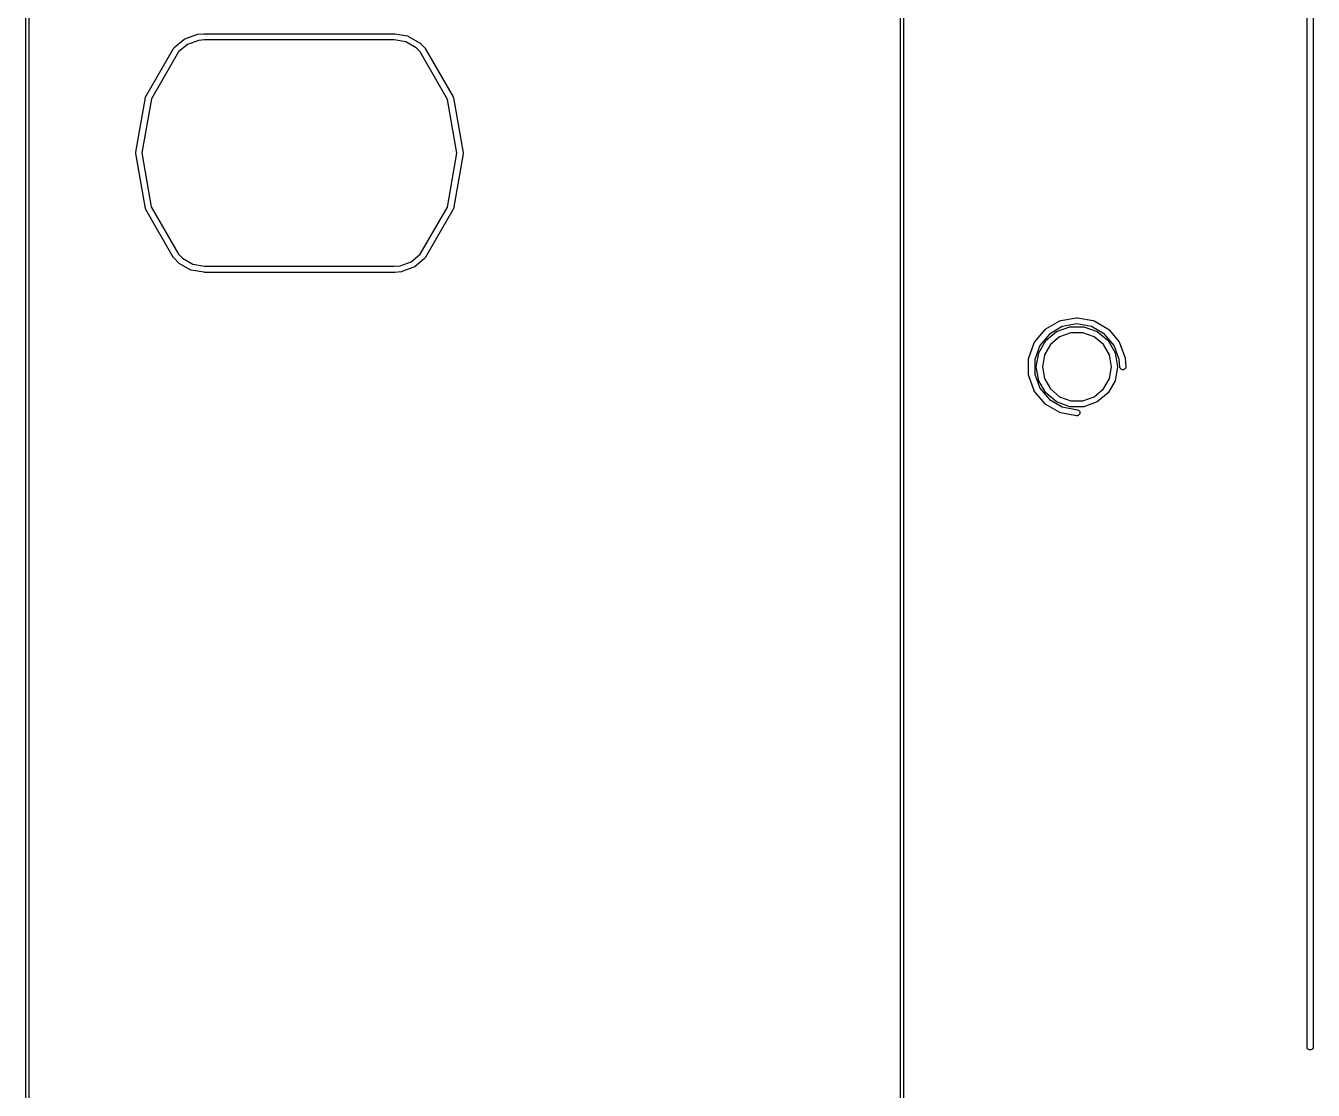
# Model space of a CAD drawing. Extents: x 10 to 493, y -203 to -71.
# Drawn here: x 10.11 to 52.17, y -139.21 to -104.42 of the extents above; entities that cross this region are included whole.
import ezdxf

# ---------------------------------------------------------------- set-up
doc = ezdxf.new("R2010")
doc.units = 0
doc.header["$MEASUREMENT"] = 0
doc.layers.add('BLACK', color=7, linetype='CONTINUOUS')

msp = doc.modelspace()

# ---------------------------------------------------------------- linework, layer by layer
at = {"layer": 'Black'}
for p, q in [((10.11, -203.2), (10.11, -71.12)), ((10.21, -71.17), (10.21, -203.15)), ((38.685, -203.15), (38.685, -71.17)), ((38.785, -71.17), (38.785, -203.15)), ((51.97, -137.795), (51.97, -83.821)), ((52.17, -83.821), (52.17, -137.795)), ((15.3091, -104.853), (15.7001, -104.71)), ((15.7001, -104.71), (15.7131, -104.707)), ((15.7131, -104.707), (15.7257, -104.704)), ((15.7257, -104.704), (15.9362, -104.685)), ((15.9362, -104.685), (15.9406, -104.686)), ((15.9406, -104.686), (15.945, -104.685)), ((15.945, -104.685), (22.155, -104.685)), ((22.155, -104.685), (22.1636, -104.687)), ((22.1636, -104.687), (22.1724, -104.687)), ((22.1724, -104.687), (22.5824, -104.759)), ((14.9481, -105.153), (14.9606, -105.139)), ((14.9606, -105.139), (15.2791, -104.87)), ((15.3944, -105.035), (15.1028, -105.28)), ((15.2791, -104.87), (15.3091, -104.853)), ((15.2791, -104.87), (15.2791, -104.87)), ((15.7565, -104.902), (15.3944, -105.035)), ((15.9494, -104.885), (15.7565, -104.902)), ((22.1463, -104.885), (15.9494, -104.885)), ((22.5304, -104.953), (22.1463, -104.885)), ((22.8643, -105.145), (22.5304, -104.953)), ((22.5824, -104.759), (22.6067, -104.768)), ((22.6067, -104.768), (22.6151, -104.771)), ((22.6151, -104.771), (22.9757, -104.979)), ((22.9949, -105.276), (22.8643, -105.145)), ((22.9757, -104.979), (22.9858, -104.987)), ((22.9858, -104.987), (22.9965, -104.995)), ((22.9965, -104.995), (23.1458, -105.144)), ((23.1458, -105.144), (23.1533, -105.155)), ((14.0327, -106.734), (14.9383, -105.165)), ((15.1028, -105.28), (14.2147, -106.818)), ((14.9383, -105.165), (14.9383, -105.165)), ((14.9383, -105.165), (14.9383, -105.165)), ((14.9383, -105.165), (14.9384, -105.165)), ((14.9384, -105.165), (14.9481, -105.153)), ((23.8894, -106.83), (22.9949, -105.276)), ((23.1533, -105.155), (23.1617, -105.165)), ((23.1617, -105.165), (24.0715, -106.745)), ((13.7022, -108.561), (14.0208, -106.766)), ((14.2147, -106.818), (13.9022, -108.579)), ((14.0208, -106.766), (14.027, -106.749)), ((14.027, -106.749), (14.0327, -106.734)), ((24.1978, -108.591), (23.8894, -106.83)), ((24.0715, -106.745), (24.0715, -106.745)), ((24.0715, -106.745), (24.0833, -106.778)), ((24.0833, -106.778), (24.3979, -108.574)), ((13.7021, -108.574), (13.7022, -108.561)), ((13.7021, -108.596), (13.7021, -108.574)), ((14.0167, -110.392), (13.7021, -108.596)), ((13.9022, -108.579), (14.2106, -110.34)), ((23.8853, -110.352), (24.1978, -108.591)), ((24.3978, -108.609), (24.0792, -110.404)), ((24.3979, -108.596), (24.3978, -108.609)), ((24.3979, -108.574), (24.3979, -108.596)), ((14.0285, -110.425), (14.0167, -110.392)), ((14.9383, -112.005), (14.0285, -110.425)), ((14.2106, -110.34), (15.1051, -111.894)), ((22.9972, -111.89), (23.8853, -110.352)), ((24.0673, -110.436), (23.1617, -112.005)), ((24.0733, -110.42), (24.0673, -110.436)), ((24.0792, -110.404), (24.0733, -110.42)), ((14.9467, -112.015), (14.9383, -112.005)), ((14.9542, -112.026), (14.9467, -112.015)), ((15.1035, -112.175), (14.9542, -112.026)), ((15.1142, -112.183), (15.1035, -112.175)), ((15.1051, -111.894), (15.2357, -112.025)), ((15.1243, -112.191), (15.1142, -112.183)), ((15.4849, -112.399), (15.1243, -112.191)), ((15.2357, -112.025), (15.5696, -112.217)), ((15.5696, -112.217), (15.9537, -112.285)), ((15.9537, -112.285), (22.1506, -112.285)), ((22.1506, -112.285), (22.3435, -112.268)), ((22.3435, -112.268), (22.7056, -112.135)), ((22.7056, -112.135), (22.9972, -111.89)), ((22.8209, -112.3), (22.7909, -112.317)), ((23.1394, -112.031), (22.8209, -112.3)), ((23.1516, -112.017), (23.1394, -112.031)), ((23.1616, -112.005), (23.1516, -112.017)), ((23.1617, -112.005), (23.1616, -112.005)), ((23.1617, -112.005), (23.1617, -112.005)), ((23.1617, -112.005), (23.1617, -112.005)), ((15.5176, -112.411), (15.4849, -112.399)), ((15.9276, -112.483), (15.5176, -112.411)), ((15.9364, -112.483), (15.9276, -112.483)), ((15.945, -112.485), (15.9364, -112.483)), ((22.155, -112.485), (15.945, -112.485)), ((22.1594, -112.484), (22.155, -112.485)), ((22.1638, -112.485), (22.1594, -112.484)), ((22.3743, -112.466), (22.1638, -112.485)), ((22.3869, -112.463), (22.3743, -112.466)), ((22.3999, -112.46), (22.3869, -112.463)), ((22.7909, -112.317), (22.3999, -112.46)), ((43.9196, -114.062), (44.4326, -113.972)), ((44.4326, -113.972), (44.4674, -113.972)), ((44.4674, -113.972), (44.9804, -114.062)), ((43.0744, -114.756), (43.4092, -114.357)), ((43.4092, -114.357), (43.4198, -114.348)), ((43.4198, -114.348), (43.4358, -114.334)), ((43.4358, -114.334), (43.887, -114.074)), ((43.9717, -114.256), (43.5511, -114.499)), ((43.7855, -114.419), (44.2192, -114.261)), ((43.887, -114.074), (43.9196, -114.062)), ((43.887, -114.074), (43.887, -114.074)), ((44.45, -114.172), (43.9717, -114.256)), ((44.2192, -114.261), (44.6808, -114.261)), ((44.9283, -114.256), (44.45, -114.172)), ((44.6808, -114.261), (45.1145, -114.419)), ((45.3489, -114.499), (44.9283, -114.256)), ((44.9804, -114.062), (45.013, -114.074)), ((45.013, -114.074), (45.4642, -114.334)), ((45.4642, -114.334), (45.4802, -114.348)), ((45.4802, -114.348), (45.4908, -114.357)), ((45.4908, -114.357), (45.8256, -114.756)), ((42.8788, -115.275), (43.057, -114.786)), ((43.057, -114.786), (43.0744, -114.756)), ((43.2011, -115.115), (43.4319, -114.716)), ((43.5511, -114.499), (43.2389, -114.871)), ((43.4319, -114.716), (43.7855, -114.419)), ((43.8855, -114.592), (43.5851, -114.844)), ((44.254, -114.458), (43.8855, -114.592)), ((44.646, -114.458), (44.254, -114.458)), ((45.0145, -114.592), (44.646, -114.458)), ((45.3149, -114.844), (45.0145, -114.592)), ((45.1145, -114.419), (45.4681, -114.716)), ((45.6611, -114.871), (45.3489, -114.499)), ((45.4681, -114.716), (45.6989, -115.115)), ((45.8256, -114.756), (45.843, -114.786)), ((45.843, -114.786), (46.0212, -115.275)), ((43.2389, -114.871), (43.0728, -115.327)), ((43.121, -115.57), (43.2011, -115.115)), ((43.3891, -115.184), (43.321, -115.57)), ((43.5851, -114.844), (43.3891, -115.184)), ((45.5109, -115.184), (45.3149, -114.844)), ((45.579, -115.57), (45.5109, -115.184)), ((45.8287, -115.331), (45.6611, -114.871)), ((45.6989, -115.115), (45.779, -115.57)), ((42.8728, -115.31), (42.8788, -115.275)), ((42.8728, -115.83), (42.8728, -115.31)), ((43.0728, -115.327), (43.0728, -115.813)), ((43.2011, -116.025), (43.121, -115.57)), ((43.321, -115.57), (43.3891, -115.956)), ((45.5109, -115.956), (45.579, -115.57)), ((45.779, -115.57), (45.6989, -116.025)), ((45.8504, -115.579), (45.8287, -115.331)), ((45.8594, -115.612), (45.8504, -115.579)), ((45.8793, -115.641), (45.8594, -115.612)), ((45.9077, -115.661), (45.8793, -115.641)), ((45.9413, -115.67), (45.9077, -115.661)), ((46.0074, -115.652), (45.9759, -115.667)), ((46.0319, -115.627), (46.0074, -115.652)), ((46.0212, -115.275), (46.0234, -115.288)), ((46.0234, -115.288), (46.0268, -115.301)), ((46.0268, -115.301), (46.0496, -115.561)), ((46.0466, -115.596), (46.0319, -115.627)), ((46.0496, -115.561), (46.0466, -115.596)), ((42.8788, -115.865), (42.8728, -115.83)), ((43.057, -116.354), (42.8788, -115.865)), ((43.0728, -115.813), (43.2389, -116.269)), ((43.4319, -116.424), (43.2011, -116.025)), ((43.3891, -115.956), (43.5851, -116.296)), ((45.3149, -116.296), (45.5109, -115.956)), ((45.6989, -116.025), (45.4681, -116.424)), ((45.9759, -115.667), (45.9413, -115.67)), ((43.0744, -116.384), (43.057, -116.354)), ((43.4092, -116.783), (43.0744, -116.384)), ((43.2389, -116.269), (43.5511, -116.641)), ((43.7855, -116.721), (43.4319, -116.424)), ((43.5851, -116.296), (43.8855, -116.548)), ((45.0145, -116.548), (45.3149, -116.296)), ((45.4681, -116.424), (45.1145, -116.721)), ((43.4358, -116.806), (43.4092, -116.783)), ((43.887, -117.066), (43.4358, -116.806)), ((43.5511, -116.641), (43.9717, -116.884)), ((44.2192, -116.879), (43.7855, -116.721)), ((43.8855, -116.548), (44.254, -116.682)), ((43.9717, -116.884), (44.4674, -116.972)), ((44.6808, -116.879), (44.2192, -116.879)), ((44.254, -116.682), (44.646, -116.682)), ((44.646, -116.682), (45.0145, -116.548)), ((45.1145, -116.721), (44.6808, -116.879)), ((43.9196, -117.078), (43.887, -117.066)), ((44.4326, -117.168), (43.9196, -117.078)), ((44.4674, -117.168), (44.4326, -117.168)), ((44.4674, -116.972), (44.5, -116.983)), ((44.5, -117.157), (44.4674, -117.168)), ((44.5, -116.983), (44.5266, -117.006)), ((44.5266, -117.134), (44.5, -117.157)), ((44.5266, -117.006), (44.544, -117.036)), ((44.544, -117.104), (44.5266, -117.134)), ((44.544, -117.036), (44.55, -117.07)), ((44.55, -117.07), (44.544, -117.104)), ((51.976, -137.829), (51.97, -137.795)), ((51.9934, -137.859), (51.976, -137.829)), ((52.02, -137.882), (51.9934, -137.859)), ((52.0526, -137.893), (52.02, -137.882)), ((52.0874, -137.893), (52.0526, -137.893)), ((52.12, -137.882), (52.0874, -137.893)), ((52.1466, -137.859), (52.12, -137.882)), ((52.164, -137.829), (52.1466, -137.859)), ((52.17, -137.795), (52.164, -137.829))]:
    msp.add_line(p, q, dxfattribs=at)

doc.saveas('drawing.dxf')
